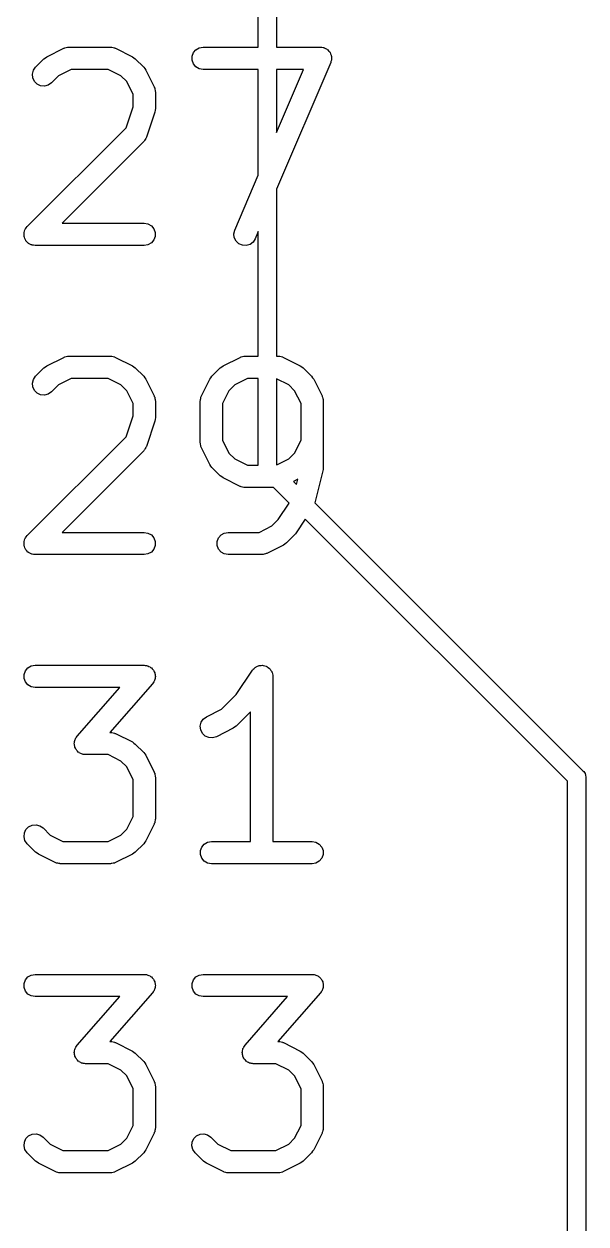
# Model space of a CAD drawing. Extents: x 98 to 199, y -139 to -72.
# Drawn here: x 194.79 to 199.4, y -97.23 to -87.37 of the extents above; entities that cross this region are included whole.
import ezdxf

# ---------------------------------------------------------------- set-up
doc = ezdxf.new("R2010")
doc.units = 0
doc.header["$MEASUREMENT"] = 0
doc.layers.add('BLACK', color=7, linetype='CONTINUOUS')

msp = doc.modelspace()

# ---------------------------------------------------------------- linework, layer by layer
at = {"layer": 'BLACK', "linetype": 'CONTINUOUS'}
for p, q in [((196.712, -87.5584), (196.712, -86.6491)), ((196.862, -86.6491), (196.862, -87.5584)), ((195.114, -87.5681), (195.119, -87.5666)), ((195.119, -87.5666), (195.123, -87.5639)), ((195.123, -87.5639), (195.134, -87.5621)), ((195.134, -87.5621), (195.144, -87.559)), ((195.144, -87.559), (195.15, -87.5593)), ((195.15, -87.5593), (195.155, -87.5584)), ((195.155, -87.5584), (195.499, -87.5584)), ((195.499, -87.5584), (195.505, -87.5593)), ((195.505, -87.5593), (195.51, -87.559)), ((195.51, -87.559), (195.52, -87.5621)), ((195.52, -87.5621), (195.531, -87.5639)), ((195.531, -87.5639), (195.535, -87.5666)), ((195.535, -87.5666), (195.54, -87.5681)), ((196.199, -87.5798), (196.227, -87.5639)), ((196.227, -87.5639), (196.258, -87.5584)), ((196.258, -87.5584), (196.712, -87.5584)), ((196.862, -87.5584), (197.223, -87.5584)), ((197.223, -87.5584), (197.233, -87.5602)), ((197.233, -87.5602), (197.244, -87.5608)), ((197.244, -87.5608), (197.249, -87.563)), ((197.249, -87.563), (197.254, -87.5639)), ((197.254, -87.5639), (197.263, -87.5692)), ((194.883, -87.7231), (194.952, -87.6541)), ((194.952, -87.6541), (194.964, -87.6457)), ((194.964, -87.6457), (194.976, -87.637)), ((194.976, -87.637), (195.114, -87.5681)), ((195.54, -87.5681), (195.678, -87.637)), ((195.678, -87.637), (195.69, -87.6457)), ((195.69, -87.6457), (195.702, -87.6541)), ((195.702, -87.6541), (195.771, -87.7231)), ((196.168, -87.634), (196.179, -87.6041)), ((196.168, -87.6657), (196.168, -87.634)), ((196.179, -87.6956), (196.168, -87.6657)), ((196.179, -87.6041), (196.199, -87.5798)), ((197.263, -87.5692), (197.273, -87.5733)), ((197.273, -87.5733), (197.277, -87.5771)), ((197.277, -87.5771), (197.282, -87.5798)), ((197.282, -87.5798), (197.289, -87.5879)), ((197.289, -87.5879), (197.296, -87.5951)), ((197.296, -87.5951), (197.299, -87.6)), ((197.299, -87.6), (197.302, -87.6041)), ((197.302, -87.6041), (197.306, -87.614)), ((197.306, -87.614), (197.311, -87.6234)), ((197.313, -87.6657), (197.309, -87.6756)), ((197.311, -87.6234), (197.311, -87.6288)), ((197.311, -87.6288), (197.313, -87.634)), ((197.313, -87.634), (197.313, -87.6445)), ((197.313, -87.6445), (197.314, -87.655)), ((197.314, -87.655), (197.313, -87.6603)), ((197.313, -87.6603), (197.313, -87.6657)), ((194.857, -87.7798), (194.865, -87.7491)), ((194.865, -87.7491), (194.883, -87.7231)), ((195.176, -87.7413), (195.071, -87.7939)), ((195.478, -87.7413), (195.176, -87.7413)), ((195.583, -87.794), (195.478, -87.7413)), ((195.771, -87.7231), (195.779, -87.7351)), ((195.779, -87.7351), (195.788, -87.7468)), ((195.788, -87.7468), (195.857, -87.8847)), ((196.199, -87.7199), (196.179, -87.6956)), ((196.227, -87.7358), (196.199, -87.7199)), ((196.258, -87.7413), (196.227, -87.7358)), ((196.712, -87.7413), (196.258, -87.7413)), ((196.712, -88.6108), (196.712, -87.7413)), ((197.307, -87.6859), (196.862, -88.725)), ((196.862, -87.7413), (196.862, -88.2608)), ((196.862, -88.2608), (197.084, -87.7413)), ((197.084, -87.7413), (196.862, -87.7413)), ((197.309, -87.6756), (197.307, -87.6859)), ((194.86, -87.8114), (194.857, -87.7798)), ((194.873, -87.8402), (194.86, -87.8114)), ((194.895, -87.8626), (194.873, -87.8402)), ((194.924, -87.8761), (194.895, -87.8626)), ((195.013, -87.8524), (194.987, -87.8706)), ((195.071, -87.7939), (195.013, -87.8524)), ((195.631, -87.8419), (195.583, -87.794)), ((195.684, -87.9472), (195.631, -87.8419)), ((194.956, -87.8788), (194.924, -87.8761)), ((194.987, -87.8706), (194.956, -87.8788)), ((195.684, -88.0487), (195.684, -87.9472)), ((195.857, -87.8847), (195.858, -87.8898)), ((195.858, -87.8898), (195.861, -87.8944)), ((195.861, -87.8944), (195.863, -87.9049)), ((195.863, -87.9049), (195.866, -87.9152)), ((195.866, -87.9152), (195.866, -87.9204)), ((195.866, -87.9204), (195.867, -87.9256)), ((195.867, -87.9256), (195.867, -88.0635)), ((195.626, -88.2209), (195.684, -88.0487)), ((195.862, -88.0924), (195.793, -88.2993)), ((195.864, -88.0779), (195.862, -88.0924)), ((195.867, -88.0635), (195.864, -88.0779)), ((194.814, -89.033), (195.626, -88.2209)), ((195.771, -88.335), (195.1, -89.0062)), ((195.774, -88.3307), (195.771, -88.335)), ((195.778, -88.3272), (195.774, -88.3307)), ((195.783, -88.3178), (195.778, -88.3272)), ((195.789, -88.309), (195.783, -88.3178)), ((195.79, -88.3039), (195.789, -88.309)), ((195.793, -88.2993), (195.79, -88.3039)), ((196.518, -89.0616), (196.712, -88.6108)), ((196.862, -88.725), (196.862, -90.0984)), ((194.8, -89.0519), (194.807, -89.0428)), ((194.807, -89.0428), (194.814, -89.033)), ((195.1, -89.0062), (195.775, -89.0062)), ((195.775, -89.0062), (195.806, -89.0117)), ((195.806, -89.0117), (195.834, -89.0276)), ((195.834, -89.0276), (195.854, -89.0519)), ((194.788, -89.0897), (194.789, -89.0858)), ((194.789, -89.1016), (194.788, -89.0897)), ((194.789, -89.0818), (194.793, -89.0705)), ((194.789, -89.0858), (194.789, -89.0818)), ((194.789, -89.1135), (194.789, -89.1016)), ((194.79, -89.1173), (194.789, -89.1135)), ((194.791, -89.1213), (194.79, -89.1173)), ((194.796, -89.1321), (194.791, -89.1213)), ((194.793, -89.0705), (194.796, -89.059)), ((194.796, -89.059), (194.798, -89.0557)), ((194.8, -89.1434), (194.796, -89.1321)), ((194.798, -89.0557), (194.8, -89.0519)), ((194.802, -89.1465), (194.8, -89.1434)), ((195.854, -89.1434), (195.834, -89.1677)), ((195.854, -89.0519), (195.865, -89.0818)), ((195.865, -89.1135), (195.854, -89.1434)), ((195.865, -89.0818), (195.865, -89.1135)), ((196.511, -89.0926), (196.518, -89.0616)), ((196.515, -89.1241), (196.511, -89.0926)), ((196.529, -89.1524), (196.515, -89.1241)), ((196.687, -89.1337), (196.669, -89.1602)), ((196.712, -89.075), (196.687, -89.1337)), ((196.712, -90.0984), (196.712, -89.075)), ((194.804, -89.1501), (194.802, -89.1465)), ((194.812, -89.1586), (194.804, -89.1501)), ((194.82, -89.1677), (194.812, -89.1586)), ((194.824, -89.1697), (194.82, -89.1677)), ((194.826, -89.1726), (194.824, -89.1697)), ((194.837, -89.1776), (194.826, -89.1726)), ((194.848, -89.1836), (194.837, -89.1776)), ((194.852, -89.1843), (194.848, -89.1836)), ((194.855, -89.186), (194.852, -89.1843)), ((194.867, -89.187), (194.855, -89.186)), ((194.879, -89.1891), (194.867, -89.187)), ((195.775, -89.1891), (194.879, -89.1891)), ((195.806, -89.1836), (195.775, -89.1891)), ((195.834, -89.1677), (195.806, -89.1836)), ((196.552, -89.1742), (196.529, -89.1524)), ((196.582, -89.1867), (196.552, -89.1742)), ((196.613, -89.1885), (196.582, -89.1867)), ((196.644, -89.1793), (196.613, -89.1885)), ((196.669, -89.1602), (196.644, -89.1793)), ((194.976, -90.177), (195.114, -90.1081)), ((195.114, -90.1081), (195.119, -90.1066)), ((195.119, -90.1066), (195.123, -90.1039)), ((195.123, -90.1039), (195.134, -90.1021)), ((195.134, -90.1021), (195.144, -90.099)), ((195.144, -90.099), (195.15, -90.0993)), ((195.15, -90.0993), (195.155, -90.0984)), ((195.155, -90.0984), (195.499, -90.0984)), ((195.499, -90.0984), (195.505, -90.0993)), ((195.505, -90.0993), (195.51, -90.099)), ((195.51, -90.099), (195.52, -90.1021)), ((195.52, -90.1021), (195.531, -90.1039)), ((195.531, -90.1039), (195.535, -90.1066)), ((195.535, -90.1066), (195.54, -90.1081)), ((195.54, -90.1081), (195.678, -90.177)), ((196.424, -90.177), (196.562, -90.1081)), ((196.562, -90.1081), (196.567, -90.1066)), ((196.567, -90.1066), (196.571, -90.1039)), ((196.571, -90.1039), (196.582, -90.1021)), ((196.582, -90.1021), (196.592, -90.099)), ((196.592, -90.099), (196.597, -90.0993)), ((196.597, -90.0993), (196.603, -90.0984)), ((196.603, -90.0984), (196.712, -90.0984)), ((196.862, -90.0984), (196.878, -90.0984)), ((196.878, -90.0984), (196.883, -90.0993)), ((196.883, -90.0993), (196.889, -90.099)), ((196.889, -90.099), (196.899, -90.1021)), ((196.899, -90.1021), (196.91, -90.1039)), ((196.91, -90.1039), (196.914, -90.1066)), ((196.914, -90.1066), (196.919, -90.1081)), ((196.919, -90.1081), (197.057, -90.177)), ((194.883, -90.2631), (194.952, -90.1941)), ((194.952, -90.1941), (194.964, -90.1857)), ((194.964, -90.1857), (194.976, -90.177)), ((195.678, -90.177), (195.69, -90.1857)), ((195.69, -90.1857), (195.702, -90.1941)), ((195.702, -90.1941), (195.771, -90.2631)), ((196.331, -90.2631), (196.4, -90.1941)), ((196.4, -90.1941), (196.412, -90.1857)), ((196.412, -90.1857), (196.424, -90.177)), ((197.057, -90.177), (197.069, -90.1857)), ((197.069, -90.1857), (197.081, -90.1941)), ((197.081, -90.1941), (197.15, -90.2631)), ((194.857, -90.3198), (194.865, -90.2891)), ((194.86, -90.3514), (194.857, -90.3198)), ((194.865, -90.2891), (194.883, -90.2631)), ((195.176, -90.2813), (195.071, -90.3339)), ((195.478, -90.2813), (195.176, -90.2813)), ((195.583, -90.334), (195.478, -90.2813)), ((195.771, -90.2631), (195.779, -90.2751)), ((195.779, -90.2751), (195.788, -90.2868)), ((195.788, -90.2868), (195.857, -90.4247)), ((196.245, -90.4247), (196.314, -90.2868)), ((196.314, -90.2868), (196.323, -90.2751)), ((196.323, -90.2751), (196.331, -90.2631)), ((196.624, -90.2813), (196.519, -90.3339)), ((196.712, -90.2813), (196.624, -90.2813)), ((196.712, -90.9947), (196.712, -90.2813)), ((196.962, -90.334), (196.862, -90.2838)), ((196.862, -90.2838), (196.862, -90.9897)), ((197.15, -90.2631), (197.158, -90.2751)), ((197.158, -90.2751), (197.167, -90.2868)), ((197.167, -90.2868), (197.236, -90.4247)), ((194.873, -90.3802), (194.86, -90.3514)), ((194.895, -90.4026), (194.873, -90.3802)), ((194.924, -90.4161), (194.895, -90.4026)), ((194.956, -90.4188), (194.924, -90.4161)), ((194.987, -90.4106), (194.956, -90.4188)), ((195.013, -90.3924), (194.987, -90.4106)), ((195.071, -90.3339), (195.013, -90.3924)), ((195.631, -90.3819), (195.583, -90.334)), ((195.684, -90.4872), (195.631, -90.3819)), ((195.857, -90.4247), (195.858, -90.4298)), ((196.243, -90.4298), (196.245, -90.4247)), ((196.471, -90.3819), (196.418, -90.4872)), ((196.519, -90.3339), (196.471, -90.3819)), ((197.01, -90.3819), (196.962, -90.334)), ((197.063, -90.4872), (197.01, -90.3819)), ((197.236, -90.4247), (197.237, -90.4298)), ((195.684, -90.5887), (195.684, -90.4872)), ((195.858, -90.4298), (195.861, -90.4344)), ((195.861, -90.4344), (195.863, -90.4449)), ((195.863, -90.4449), (195.866, -90.4552)), ((195.866, -90.4552), (195.866, -90.4604)), ((195.866, -90.4604), (195.867, -90.4656)), ((195.867, -90.4656), (195.867, -90.6035)), ((196.235, -90.4656), (196.236, -90.4604)), ((196.235, -90.8103), (196.235, -90.4656)), ((196.236, -90.4552), (196.239, -90.4449)), ((196.236, -90.4604), (196.236, -90.4552)), ((196.239, -90.4449), (196.241, -90.4344)), ((196.241, -90.4344), (196.243, -90.4298)), ((196.418, -90.4872), (196.418, -90.7888)), ((197.063, -90.7888), (197.063, -90.4872)), ((197.237, -90.4298), (197.24, -90.4344)), ((197.24, -90.4344), (197.242, -90.4449)), ((197.242, -90.4449), (197.245, -90.4552)), ((197.245, -90.4552), (197.245, -90.4604)), ((197.245, -90.4604), (197.245, -90.4656)), ((197.245, -90.4656), (197.245, -91.0172)), ((195.626, -90.7609), (195.684, -90.5887)), ((195.864, -90.6179), (195.862, -90.6324)), ((195.867, -90.6035), (195.864, -90.6179)), ((195.862, -90.6324), (195.793, -90.8393)), ((194.814, -91.573), (195.626, -90.7609)), ((196.236, -90.8155), (196.235, -90.8103)), ((196.236, -90.8208), (196.236, -90.8155)), ((196.239, -90.8311), (196.236, -90.8208)), ((196.418, -90.7888), (196.471, -90.8941)), ((197.01, -90.8941), (197.063, -90.7888)), ((195.771, -90.875), (195.1, -91.5462)), ((195.774, -90.8707), (195.771, -90.875)), ((195.778, -90.8672), (195.774, -90.8707)), ((195.783, -90.8578), (195.778, -90.8672)), ((195.789, -90.849), (195.783, -90.8578)), ((195.79, -90.8439), (195.789, -90.849)), ((195.793, -90.8393), (195.79, -90.8439)), ((196.241, -90.8416), (196.239, -90.8311)), ((196.243, -90.8462), (196.241, -90.8416)), ((196.245, -90.8512), (196.243, -90.8462)), ((196.314, -90.9891), (196.245, -90.8512)), ((196.471, -90.8941), (196.519, -90.942)), ((196.962, -90.942), (197.01, -90.8941)), ((196.323, -91.0009), (196.314, -90.9891)), ((196.331, -91.0129), (196.323, -91.0009)), ((196.4, -91.0818), (196.331, -91.0129)), ((196.519, -90.942), (196.624, -90.9947)), ((196.624, -90.9947), (196.712, -90.9947)), ((196.862, -90.9897), (196.863, -90.9914)), ((196.863, -90.9914), (196.962, -90.942)), ((197.245, -91.0172), (197.244, -91.0282)), ((196.412, -91.0902), (196.4, -91.0818)), ((196.424, -91.099), (196.412, -91.0902)), ((196.562, -91.1679), (196.424, -91.099)), ((197.037, -91.1091), (197, -91.1277)), ((197.026, -91.1537), (197.037, -91.1091)), ((197.243, -91.0393), (197.176, -91.3045)), ((197.244, -91.0282), (197.243, -91.0393)), ((196.567, -91.1694), (196.562, -91.1679)), ((196.571, -91.172), (196.567, -91.1694)), ((196.582, -91.1739), (196.571, -91.172)), ((196.592, -91.177), (196.582, -91.1739)), ((196.597, -91.1766), (196.592, -91.177)), ((196.603, -91.1776), (196.597, -91.1766)), ((196.837, -91.1776), (196.603, -91.1776)), ((196.966, -91.3064), (196.837, -91.1776)), ((197, -91.1277), (197.026, -91.1537)), ((196.876, -91.4415), (196.966, -91.3064)), ((197.176, -91.3045), (199.377, -93.5055)), ((196.719, -91.5462), (196.824, -91.4936)), ((196.824, -91.4936), (196.876, -91.4415)), ((197.098, -91.4383), (197.023, -91.5505)), ((199.252, -93.5919), (197.098, -91.4383)), ((194.789, -91.6218), (194.793, -91.6105)), ((194.793, -91.6105), (194.796, -91.599)), ((194.796, -91.599), (194.798, -91.5957)), ((194.798, -91.5957), (194.8, -91.5919)), ((194.8, -91.5919), (194.807, -91.5828)), ((194.807, -91.5828), (194.814, -91.573)), ((195.1, -91.5462), (195.775, -91.5462)), ((195.775, -91.5462), (195.806, -91.5517)), ((195.806, -91.5517), (195.834, -91.5676)), ((195.834, -91.5676), (195.854, -91.5919)), ((195.854, -91.5919), (195.865, -91.6218)), ((196.375, -91.6218), (196.385, -91.5919)), ((196.385, -91.5919), (196.406, -91.5676)), ((196.406, -91.5676), (196.433, -91.5517)), ((196.433, -91.5517), (196.465, -91.5462)), ((196.465, -91.5462), (196.719, -91.5462)), ((197.012, -91.5644), (196.943, -91.6334)), ((197.017, -91.557), (197.012, -91.5644)), ((197.023, -91.5505), (197.017, -91.557)), ((194.788, -91.6297), (194.789, -91.6258)), ((194.789, -91.6416), (194.788, -91.6297)), ((194.789, -91.6258), (194.789, -91.6218)), ((194.789, -91.6535), (194.789, -91.6416)), ((194.79, -91.6573), (194.789, -91.6535)), ((194.791, -91.6613), (194.79, -91.6573)), ((194.796, -91.6721), (194.791, -91.6613)), ((194.8, -91.6834), (194.796, -91.6721)), ((194.802, -91.6865), (194.8, -91.6834)), ((194.804, -91.6901), (194.802, -91.6865)), ((194.812, -91.6986), (194.804, -91.6901)), ((194.82, -91.7077), (194.812, -91.6986)), ((194.824, -91.7097), (194.82, -91.7077)), ((195.834, -91.7077), (195.806, -91.7236)), ((195.854, -91.6834), (195.834, -91.7077)), ((195.865, -91.6535), (195.854, -91.6834)), ((195.865, -91.6218), (195.865, -91.6535)), ((196.375, -91.6535), (196.375, -91.6218)), ((196.385, -91.6834), (196.375, -91.6535)), ((196.406, -91.7077), (196.385, -91.6834)), ((196.433, -91.7236), (196.406, -91.7077)), ((196.919, -91.6505), (196.781, -91.7194)), ((196.931, -91.6418), (196.919, -91.6505)), ((196.943, -91.6334), (196.931, -91.6418)), ((194.826, -91.7126), (194.824, -91.7097)), ((194.837, -91.7176), (194.826, -91.7126)), ((194.848, -91.7236), (194.837, -91.7176)), ((194.852, -91.7243), (194.848, -91.7236)), ((194.855, -91.726), (194.852, -91.7243)), ((194.867, -91.727), (194.855, -91.726)), ((194.879, -91.7291), (194.867, -91.727)), ((195.775, -91.7291), (194.879, -91.7291)), ((195.806, -91.7236), (195.775, -91.7291)), ((196.465, -91.7291), (196.433, -91.7236)), ((196.74, -91.7291), (196.465, -91.7291)), ((196.746, -91.7282), (196.74, -91.7291)), ((196.751, -91.7285), (196.746, -91.7282)), ((196.761, -91.7254), (196.751, -91.7285)), ((196.772, -91.7236), (196.761, -91.7254)), ((196.776, -91.7209), (196.772, -91.7236)), ((196.781, -91.7194), (196.776, -91.7209)), ((194.789, -92.714), (194.8, -92.6841)), ((194.8, -92.6841), (194.82, -92.6598)), ((194.82, -92.6598), (194.848, -92.6439)), ((194.848, -92.6439), (194.879, -92.6384)), ((194.879, -92.6384), (195.775, -92.6384)), ((195.775, -92.6384), (195.784, -92.64)), ((195.784, -92.64), (195.793, -92.6402)), ((195.793, -92.6402), (195.8, -92.6427)), ((195.8, -92.6427), (195.806, -92.6439)), ((195.806, -92.6439), (195.814, -92.6484)), ((195.814, -92.6484), (195.823, -92.6516)), ((195.823, -92.6516), (195.828, -92.6563)), ((195.828, -92.6563), (195.834, -92.6598)), ((195.834, -92.6598), (195.84, -92.6667)), ((195.84, -92.6667), (195.846, -92.6725)), ((195.846, -92.6725), (195.85, -92.6787)), ((195.85, -92.6787), (195.854, -92.6841)), ((195.854, -92.6841), (195.857, -92.6925)), ((195.857, -92.6925), (195.862, -92.7004)), ((196.531, -92.8784), (196.664, -92.6791)), ((196.664, -92.6791), (196.668, -92.6755)), ((196.668, -92.6755), (196.67, -92.6711)), ((196.67, -92.6711), (196.679, -92.6641)), ((196.679, -92.6641), (196.686, -92.6562)), ((196.686, -92.6562), (196.691, -92.6539)), ((196.691, -92.6539), (196.695, -92.6507)), ((196.695, -92.6507), (196.705, -92.6469)), ((196.705, -92.6469), (196.715, -92.6421)), ((196.715, -92.6421), (196.72, -92.6415)), ((196.72, -92.6415), (196.725, -92.6398)), ((196.725, -92.6398), (196.735, -92.6398)), ((196.735, -92.6398), (196.746, -92.6386)), ((196.746, -92.6386), (196.751, -92.6398)), ((196.751, -92.6398), (196.756, -92.6398)), ((196.756, -92.6398), (196.767, -92.6435)), ((196.767, -92.6435), (196.777, -92.6461)), ((196.777, -92.6461), (196.781, -92.6489)), ((196.781, -92.6489), (196.786, -92.6507)), ((196.786, -92.6507), (196.794, -92.6577)), ((196.794, -92.6577), (196.804, -92.6637)), ((196.804, -92.6637), (196.807, -92.6678)), ((196.807, -92.6678), (196.81, -92.6711)), ((196.81, -92.6711), (196.816, -92.6805)), ((196.816, -92.6805), (196.822, -92.6893)), ((196.822, -92.6893), (196.824, -92.6942)), ((196.824, -92.6942), (196.826, -92.6986)), ((194.789, -92.7457), (194.789, -92.714)), ((194.8, -92.7756), (194.789, -92.7457)), ((194.82, -92.7999), (194.8, -92.7756)), ((195.844, -92.7901), (195.494, -93.19)), ((195.849, -92.7824), (195.844, -92.7901)), ((195.854, -92.7756), (195.849, -92.7824)), ((195.857, -92.7689), (195.854, -92.7756)), ((195.86, -92.7629), (195.857, -92.7689)), ((195.862, -92.7541), (195.86, -92.7629)), ((195.862, -92.7004), (195.863, -92.7073)), ((195.865, -92.7457), (195.862, -92.7541)), ((195.863, -92.7073), (195.865, -92.714)), ((195.865, -92.714), (195.865, -92.7229)), ((195.865, -92.7229), (195.867, -92.7317)), ((195.867, -92.7317), (195.865, -92.7387)), ((195.865, -92.7387), (195.865, -92.7457)), ((196.826, -92.6986), (196.828, -92.7093)), ((196.828, -92.7093), (196.831, -92.7198)), ((196.831, -92.7198), (196.831, -92.7249)), ((196.831, -92.7249), (196.832, -92.7299)), ((196.832, -92.7299), (196.832, -94.0862)), ((194.848, -92.8158), (194.82, -92.7999)), ((194.879, -92.8213), (194.848, -92.8158)), ((195.574, -92.8213), (194.879, -92.8213)), ((195.224, -93.2212), (195.574, -92.8213)), ((196.41, -92.9994), (196.531, -92.8784)), ((196.243, -93.1071), (196.26, -93.0806)), ((196.26, -93.0806), (196.286, -93.0617)), ((196.286, -93.0617), (196.41, -92.9994)), ((196.649, -93.0196), (196.529, -93.1392)), ((196.649, -94.0862), (196.649, -93.0196)), ((196.235, -93.138), (196.243, -93.1071)), ((196.239, -93.1696), (196.235, -93.138)), ((196.253, -93.198), (196.239, -93.1696)), ((196.506, -93.1564), (196.368, -93.2253)), ((196.517, -93.1476), (196.506, -93.1564)), ((196.529, -93.1392), (196.517, -93.1476)), ((195.201, -93.2795), (195.203, -93.2726)), ((195.203, -93.2883), (195.201, -93.2795)), ((195.203, -93.2655), (195.206, -93.2571)), ((195.203, -93.2726), (195.203, -93.2655)), ((195.206, -93.2571), (195.207, -93.2484)), ((195.207, -93.2484), (195.211, -93.2423)), ((195.211, -93.2423), (195.213, -93.2357)), ((195.213, -93.2357), (195.219, -93.2288)), ((195.219, -93.2288), (195.224, -93.2212)), ((195.494, -93.19), (195.499, -93.19)), ((195.499, -93.19), (195.505, -93.1909)), ((195.505, -93.1909), (195.51, -93.1906)), ((195.51, -93.1906), (195.52, -93.1936)), ((195.52, -93.1936), (195.531, -93.1955)), ((195.531, -93.1955), (195.535, -93.1981)), ((195.535, -93.1981), (195.54, -93.1996)), ((195.54, -93.1996), (195.678, -93.2686)), ((195.678, -93.2686), (195.69, -93.2773)), ((195.69, -93.2773), (195.702, -93.2857)), ((195.702, -93.2857), (195.771, -93.3546)), ((196.276, -93.2198), (196.253, -93.198)), ((196.305, -93.2325), (196.276, -93.2198)), ((196.337, -93.2344), (196.305, -93.2325)), ((196.368, -93.2253), (196.337, -93.2344)), ((195.203, -93.2973), (195.203, -93.2883)), ((195.205, -93.3039), (195.203, -93.2973)), ((195.206, -93.3109), (195.205, -93.3039)), ((195.21, -93.3187), (195.206, -93.3109)), ((195.213, -93.3271), (195.21, -93.3187)), ((195.218, -93.3325), (195.213, -93.3271)), ((195.221, -93.3387), (195.218, -93.3325)), ((195.228, -93.3446), (195.221, -93.3387)), ((195.234, -93.3514), (195.228, -93.3446)), ((195.24, -93.355), (195.234, -93.3514)), ((195.245, -93.3596), (195.24, -93.355)), ((195.254, -93.3629), (195.245, -93.3596)), ((195.261, -93.3673), (195.254, -93.3629)), ((195.268, -93.3686), (195.261, -93.3673)), ((195.275, -93.3711), (195.268, -93.3686)), ((195.284, -93.3713), (195.275, -93.3711)), ((195.293, -93.3728), (195.284, -93.3713)), ((195.478, -93.3728), (195.293, -93.3728)), ((195.583, -93.4255), (195.478, -93.3728)), ((195.771, -93.3546), (195.779, -93.3666)), ((195.779, -93.3666), (195.788, -93.3784)), ((195.788, -93.3784), (195.857, -93.5163)), ((195.631, -93.4735), (195.583, -93.4255)), ((195.684, -93.5788), (195.631, -93.4735)), ((195.684, -93.8803), (195.684, -93.5788)), ((195.857, -93.5163), (195.858, -93.5213)), ((195.858, -93.5213), (195.861, -93.5259)), ((195.861, -93.5259), (195.863, -93.5364)), ((195.863, -93.5364), (195.866, -93.5467)), ((195.866, -93.5467), (195.866, -93.552)), ((195.866, -93.552), (195.867, -93.5572)), ((195.867, -93.5572), (195.867, -93.9019)), ((199.377, -93.5055), (199.385, -93.5118)), ((199.385, -93.5118), (199.39, -93.5205)), ((199.39, -93.5205), (199.396, -93.5286)), ((199.396, -93.5286), (199.397, -93.5318)), ((199.397, -93.5318), (199.398, -93.5348)), ((199.398, -93.5348), (199.4, -93.5446)), ((199.4, -93.5446), (199.403, -93.5542)), ((199.403, -93.5542), (199.402, -93.564)), ((199.402, -93.564), (199.402, -127.848)), ((199.252, -127.82), (199.252, -93.5919)), ((194.804, -93.9873), (194.826, -93.9649)), ((194.826, -93.9649), (194.855, -93.9514)), ((194.855, -93.9514), (194.887, -93.9487)), ((194.887, -93.9487), (194.918, -93.9569)), ((194.918, -93.9569), (194.944, -93.9751)), ((194.944, -93.9751), (195.002, -94.0336)), ((195.631, -93.9856), (195.684, -93.8803)), ((195.857, -93.9428), (195.788, -94.0807)), ((195.858, -93.9377), (195.857, -93.9428)), ((195.861, -93.9332), (195.858, -93.9377)), ((195.863, -93.9226), (195.861, -93.9332)), ((195.866, -93.9123), (195.863, -93.9226)), ((195.867, -93.9019), (195.866, -93.9071)), ((195.866, -93.9071), (195.866, -93.9123)), ((194.788, -94.0477), (194.791, -94.0161)), ((194.796, -94.0784), (194.788, -94.0477)), ((194.791, -94.0161), (194.804, -93.9873)), ((195.002, -94.0336), (195.107, -94.0862)), ((195.478, -94.0862), (195.583, -94.0336)), ((195.583, -94.0336), (195.631, -93.9856)), ((194.814, -94.1044), (194.796, -94.0784)), ((194.883, -94.1734), (194.814, -94.1044)), ((194.895, -94.1818), (194.883, -94.1734)), ((195.107, -94.0862), (195.478, -94.0862)), ((195.702, -94.1734), (195.69, -94.1818)), ((195.771, -94.1044), (195.702, -94.1734)), ((195.779, -94.0924), (195.771, -94.1044)), ((195.788, -94.0807), (195.779, -94.0924)), ((196.237, -94.1618), (196.248, -94.1319)), ((196.237, -94.1935), (196.237, -94.1618)), ((196.248, -94.1319), (196.268, -94.1076)), ((196.268, -94.1076), (196.295, -94.0917)), ((196.295, -94.0917), (196.327, -94.0862)), ((196.327, -94.0862), (196.649, -94.0862)), ((196.832, -94.0862), (197.154, -94.0862)), ((197.154, -94.0862), (197.185, -94.0917)), ((197.185, -94.0917), (197.213, -94.1076)), ((197.213, -94.1076), (197.233, -94.1319)), ((197.233, -94.1319), (197.244, -94.1618)), ((197.244, -94.1618), (197.244, -94.1935)), ((194.907, -94.1905), (194.895, -94.1818)), ((195.045, -94.2594), (194.907, -94.1905)), ((195.05, -94.2609), (195.045, -94.2594)), ((195.054, -94.2636), (195.05, -94.2609)), ((195.065, -94.2654), (195.054, -94.2636)), ((195.075, -94.2685), (195.065, -94.2654)), ((195.081, -94.2682), (195.075, -94.2685)), ((195.086, -94.2691), (195.081, -94.2682)), ((195.499, -94.2691), (195.086, -94.2691)), ((195.505, -94.2682), (195.499, -94.2691)), ((195.51, -94.2685), (195.505, -94.2682)), ((195.52, -94.2654), (195.51, -94.2685)), ((195.531, -94.2636), (195.52, -94.2654)), ((195.535, -94.2609), (195.531, -94.2636)), ((195.54, -94.2594), (195.535, -94.2609)), ((195.678, -94.1905), (195.54, -94.2594)), ((195.69, -94.1818), (195.678, -94.1905)), ((196.248, -94.2234), (196.237, -94.1935)), ((196.268, -94.2477), (196.248, -94.2234)), ((196.295, -94.2636), (196.268, -94.2477)), ((196.327, -94.2691), (196.295, -94.2636)), ((197.154, -94.2691), (196.327, -94.2691)), ((197.185, -94.2636), (197.154, -94.2691)), ((197.213, -94.2477), (197.185, -94.2636)), ((197.233, -94.2234), (197.213, -94.2477)), ((197.244, -94.1935), (197.233, -94.2234)), ((194.789, -95.254), (194.8, -95.2241)), ((194.789, -95.2857), (194.789, -95.254)), ((194.8, -95.2241), (194.82, -95.1998)), ((194.82, -95.1998), (194.848, -95.1839)), ((194.848, -95.1839), (194.879, -95.1784)), ((194.879, -95.1784), (195.775, -95.1784)), ((195.775, -95.1784), (195.784, -95.18)), ((195.784, -95.18), (195.793, -95.1802)), ((195.793, -95.1802), (195.8, -95.1827)), ((195.8, -95.1827), (195.806, -95.1839)), ((195.806, -95.1839), (195.814, -95.1884)), ((195.814, -95.1884), (195.823, -95.1916)), ((195.823, -95.1916), (195.828, -95.1963)), ((195.828, -95.1963), (195.834, -95.1998)), ((195.834, -95.1998), (195.84, -95.2067)), ((195.84, -95.2067), (195.846, -95.2125)), ((195.846, -95.2125), (195.85, -95.2187)), ((195.85, -95.2187), (195.854, -95.2241)), ((195.854, -95.2241), (195.857, -95.2325)), ((195.857, -95.2325), (195.862, -95.2404)), ((195.862, -95.2404), (195.863, -95.2473)), ((195.863, -95.2473), (195.865, -95.254)), ((195.865, -95.254), (195.865, -95.2629)), ((196.168, -95.254), (196.179, -95.2241)), ((196.168, -95.2857), (196.168, -95.254)), ((196.179, -95.2241), (196.199, -95.1998)), ((196.199, -95.1998), (196.227, -95.1839)), ((196.227, -95.1839), (196.258, -95.1784)), ((196.258, -95.1784), (197.154, -95.1784)), ((197.154, -95.1784), (197.163, -95.18)), ((197.163, -95.18), (197.172, -95.1802)), ((197.172, -95.1802), (197.178, -95.1827)), ((197.178, -95.1827), (197.185, -95.1839)), ((197.185, -95.1839), (197.193, -95.1884)), ((197.193, -95.1884), (197.201, -95.1916)), ((197.201, -95.1916), (197.207, -95.1963)), ((197.207, -95.1963), (197.213, -95.1998)), ((197.213, -95.1998), (197.219, -95.2067)), ((197.219, -95.2067), (197.225, -95.2125)), ((197.225, -95.2125), (197.229, -95.2187)), ((197.229, -95.2187), (197.233, -95.2241)), ((197.233, -95.2241), (197.236, -95.2325)), ((197.236, -95.2325), (197.241, -95.2404)), ((197.241, -95.2404), (197.242, -95.2473)), ((197.242, -95.2473), (197.244, -95.254)), ((197.244, -95.254), (197.244, -95.2629)), ((194.8, -95.3156), (194.789, -95.2857)), ((194.82, -95.3399), (194.8, -95.3156)), ((194.848, -95.3558), (194.82, -95.3399)), ((194.879, -95.3613), (194.848, -95.3558)), ((195.844, -95.3301), (195.494, -95.73)), ((195.849, -95.3224), (195.844, -95.3301)), ((195.854, -95.3156), (195.849, -95.3224)), ((195.857, -95.3089), (195.854, -95.3156)), ((195.86, -95.3029), (195.857, -95.3089)), ((195.862, -95.2941), (195.86, -95.3029)), ((195.865, -95.2857), (195.862, -95.2941)), ((195.865, -95.2629), (195.867, -95.2717)), ((195.867, -95.2717), (195.865, -95.2787)), ((195.865, -95.2787), (195.865, -95.2857)), ((196.179, -95.3156), (196.168, -95.2857)), ((196.199, -95.3399), (196.179, -95.3156)), ((196.227, -95.3558), (196.199, -95.3399)), ((196.258, -95.3613), (196.227, -95.3558)), ((197.223, -95.3301), (196.873, -95.73)), ((197.227, -95.3224), (197.223, -95.3301)), ((197.233, -95.3156), (197.227, -95.3224)), ((197.236, -95.3089), (197.233, -95.3156)), ((197.239, -95.3029), (197.236, -95.3089)), ((197.241, -95.2941), (197.239, -95.3029)), ((197.244, -95.2857), (197.241, -95.2941)), ((197.244, -95.2629), (197.245, -95.2717)), ((197.245, -95.2717), (197.244, -95.2787)), ((197.244, -95.2787), (197.244, -95.2857)), ((195.574, -95.3613), (194.879, -95.3613)), ((195.224, -95.7612), (195.574, -95.3613)), ((196.953, -95.3613), (196.258, -95.3613)), ((196.603, -95.7612), (196.953, -95.3613)), ((195.494, -95.73), (195.499, -95.73)), ((195.499, -95.73), (195.505, -95.7309)), ((195.505, -95.7309), (195.51, -95.7306)), ((195.51, -95.7306), (195.52, -95.7336)), ((195.52, -95.7336), (195.531, -95.7355)), ((195.531, -95.7355), (195.535, -95.7381)), ((195.535, -95.7381), (195.54, -95.7396)), ((195.54, -95.7396), (195.678, -95.8086)), ((196.873, -95.73), (196.878, -95.73)), ((196.878, -95.73), (196.883, -95.7309)), ((196.883, -95.7309), (196.889, -95.7306)), ((196.889, -95.7306), (196.899, -95.7336)), ((196.899, -95.7336), (196.91, -95.7355)), ((196.91, -95.7355), (196.914, -95.7381)), ((196.914, -95.7381), (196.919, -95.7396)), ((196.919, -95.7396), (197.057, -95.8086)), ((195.201, -95.8195), (195.203, -95.8126)), ((195.203, -95.8283), (195.201, -95.8195)), ((195.203, -95.8055), (195.206, -95.7971)), ((195.203, -95.8126), (195.203, -95.8055)), ((195.203, -95.8373), (195.203, -95.8283)), ((195.205, -95.8439), (195.203, -95.8373)), ((195.206, -95.8509), (195.205, -95.8439)), ((195.206, -95.7971), (195.207, -95.7884)), ((195.21, -95.8587), (195.206, -95.8509)), ((195.207, -95.7884), (195.211, -95.7823)), ((195.211, -95.7823), (195.213, -95.7757)), ((195.213, -95.7757), (195.219, -95.7688)), ((195.219, -95.7688), (195.224, -95.7612)), ((195.678, -95.8086), (195.69, -95.8173)), ((195.69, -95.8173), (195.702, -95.8257)), ((195.702, -95.8257), (195.771, -95.8946)), ((196.58, -95.8195), (196.581, -95.8126)), ((196.581, -95.8283), (196.58, -95.8195)), ((196.581, -95.8055), (196.584, -95.7971)), ((196.581, -95.8126), (196.581, -95.8055)), ((196.581, -95.8373), (196.581, -95.8283)), ((196.584, -95.8439), (196.581, -95.8373)), ((196.584, -95.7971), (196.586, -95.7884)), ((196.585, -95.8509), (196.584, -95.8439)), ((196.589, -95.8587), (196.585, -95.8509)), ((196.586, -95.7884), (196.59, -95.7823)), ((196.59, -95.7823), (196.592, -95.7757)), ((196.592, -95.7757), (196.598, -95.7688)), ((196.598, -95.7688), (196.603, -95.7612)), ((197.057, -95.8086), (197.069, -95.8173)), ((197.069, -95.8173), (197.081, -95.8257)), ((197.081, -95.8257), (197.15, -95.8946)), ((195.213, -95.8671), (195.21, -95.8587)), ((195.218, -95.8725), (195.213, -95.8671)), ((195.221, -95.8787), (195.218, -95.8725)), ((195.228, -95.8846), (195.221, -95.8787)), ((195.234, -95.8914), (195.228, -95.8846)), ((195.24, -95.895), (195.234, -95.8914)), ((195.245, -95.8996), (195.24, -95.895)), ((195.254, -95.9029), (195.245, -95.8996)), ((195.261, -95.9073), (195.254, -95.9029)), ((195.268, -95.9086), (195.261, -95.9073)), ((195.275, -95.9111), (195.268, -95.9086)), ((195.284, -95.9113), (195.275, -95.9111)), ((195.293, -95.9128), (195.284, -95.9113)), ((195.478, -95.9128), (195.293, -95.9128)), ((195.583, -95.9655), (195.478, -95.9128)), ((195.771, -95.8946), (195.779, -95.9066)), ((195.779, -95.9066), (195.788, -95.9184)), ((195.788, -95.9184), (195.857, -96.0563)), ((196.592, -95.8671), (196.589, -95.8587)), ((196.597, -95.8725), (196.592, -95.8671)), ((196.6, -95.8787), (196.597, -95.8725)), ((196.607, -95.8846), (196.6, -95.8787)), ((196.613, -95.8914), (196.607, -95.8846)), ((196.619, -95.895), (196.613, -95.8914)), ((196.624, -95.8996), (196.619, -95.895)), ((196.632, -95.9029), (196.624, -95.8996)), ((196.64, -95.9073), (196.632, -95.9029)), ((196.647, -95.9086), (196.64, -95.9073)), ((196.654, -95.9111), (196.647, -95.9086)), ((196.663, -95.9113), (196.654, -95.9111)), ((196.671, -95.9128), (196.663, -95.9113)), ((196.857, -95.9128), (196.671, -95.9128)), ((196.962, -95.9655), (196.857, -95.9128)), ((197.15, -95.8946), (197.158, -95.9066)), ((197.158, -95.9066), (197.167, -95.9184)), ((197.167, -95.9184), (197.236, -96.0563)), ((195.631, -96.0135), (195.583, -95.9655)), ((195.684, -96.1188), (195.631, -96.0135)), ((197.01, -96.0135), (196.962, -95.9655)), ((197.063, -96.1188), (197.01, -96.0135)), ((195.684, -96.4203), (195.684, -96.1188)), ((195.857, -96.0563), (195.858, -96.0613)), ((195.858, -96.0613), (195.861, -96.0659)), ((195.861, -96.0659), (195.863, -96.0764)), ((195.863, -96.0764), (195.866, -96.0867)), ((195.866, -96.0867), (195.866, -96.092)), ((195.866, -96.092), (195.867, -96.0972)), ((195.867, -96.0972), (195.867, -96.4419)), ((197.063, -96.4203), (197.063, -96.1188)), ((197.236, -96.0563), (197.237, -96.0613)), ((197.237, -96.0613), (197.24, -96.0659)), ((197.24, -96.0659), (197.242, -96.0764)), ((197.242, -96.0764), (197.245, -96.0867)), ((197.245, -96.0867), (197.245, -96.092)), ((197.245, -96.092), (197.245, -96.0972)), ((197.245, -96.0972), (197.245, -96.4419)), ((195.631, -96.5256), (195.684, -96.4203)), ((195.867, -96.4419), (195.866, -96.4471)), ((197.01, -96.5256), (197.063, -96.4203)), ((197.245, -96.4419), (197.245, -96.4471)), ((194.791, -96.5561), (194.804, -96.5273)), ((194.804, -96.5273), (194.826, -96.5049)), ((194.826, -96.5049), (194.855, -96.4914)), ((194.855, -96.4914), (194.887, -96.4887)), ((194.887, -96.4887), (194.918, -96.4969)), ((194.918, -96.4969), (194.944, -96.5151)), ((194.944, -96.5151), (195.002, -96.5736)), ((195.583, -96.5736), (195.631, -96.5256)), ((195.857, -96.4828), (195.788, -96.6207)), ((195.858, -96.4777), (195.857, -96.4828)), ((195.861, -96.4732), (195.858, -96.4777)), ((195.863, -96.4626), (195.861, -96.4732)), ((195.866, -96.4523), (195.863, -96.4626)), ((195.866, -96.4471), (195.866, -96.4523)), ((196.169, -96.5561), (196.183, -96.5273)), ((196.183, -96.5273), (196.205, -96.5049)), ((196.205, -96.5049), (196.234, -96.4914)), ((196.234, -96.4914), (196.266, -96.4887)), ((196.266, -96.4887), (196.296, -96.4969)), ((196.296, -96.4969), (196.322, -96.5151)), ((196.322, -96.5151), (196.381, -96.5736)), ((196.962, -96.5736), (197.01, -96.5256)), ((197.236, -96.4828), (197.167, -96.6207)), ((197.237, -96.4777), (197.236, -96.4828)), ((197.24, -96.4732), (197.237, -96.4777)), ((197.242, -96.4626), (197.24, -96.4732)), ((197.245, -96.4523), (197.242, -96.4626)), ((197.245, -96.4471), (197.245, -96.4523)), ((194.788, -96.5877), (194.791, -96.5561)), ((194.796, -96.6184), (194.788, -96.5877)), ((194.814, -96.6444), (194.796, -96.6184)), ((195.002, -96.5736), (195.107, -96.6262)), ((195.107, -96.6262), (195.478, -96.6262)), ((195.478, -96.6262), (195.583, -96.5736)), ((195.779, -96.6324), (195.771, -96.6444)), ((195.788, -96.6207), (195.779, -96.6324)), ((196.167, -96.5877), (196.169, -96.5561)), ((196.175, -96.6184), (196.167, -96.5877)), ((196.193, -96.6444), (196.175, -96.6184)), ((196.381, -96.5736), (196.486, -96.6262)), ((196.486, -96.6262), (196.857, -96.6262)), ((196.857, -96.6262), (196.962, -96.5736)), ((197.158, -96.6324), (197.15, -96.6444)), ((197.167, -96.6207), (197.158, -96.6324)), ((194.883, -96.7134), (194.814, -96.6444)), ((194.895, -96.7218), (194.883, -96.7134)), ((194.907, -96.7305), (194.895, -96.7218)), ((195.045, -96.7994), (194.907, -96.7305)), ((195.678, -96.7305), (195.54, -96.7994)), ((195.69, -96.7218), (195.678, -96.7305)), ((195.702, -96.7134), (195.69, -96.7218)), ((195.771, -96.6444), (195.702, -96.7134)), ((196.262, -96.7134), (196.193, -96.6444)), ((196.274, -96.7218), (196.262, -96.7134)), ((196.286, -96.7305), (196.274, -96.7218)), ((196.424, -96.7994), (196.286, -96.7305)), ((197.057, -96.7305), (196.919, -96.7994)), ((197.069, -96.7218), (197.057, -96.7305)), ((197.081, -96.7134), (197.069, -96.7218)), ((197.15, -96.6444), (197.081, -96.7134)), ((195.05, -96.8009), (195.045, -96.7994)), ((195.054, -96.8036), (195.05, -96.8009)), ((195.065, -96.8054), (195.054, -96.8036)), ((195.075, -96.8085), (195.065, -96.8054)), ((195.081, -96.8082), (195.075, -96.8085)), ((195.086, -96.8091), (195.081, -96.8082)), ((195.499, -96.8091), (195.086, -96.8091)), ((195.505, -96.8082), (195.499, -96.8091)), ((195.51, -96.8085), (195.505, -96.8082)), ((195.52, -96.8054), (195.51, -96.8085)), ((195.531, -96.8036), (195.52, -96.8054)), ((195.535, -96.8009), (195.531, -96.8036)), ((195.54, -96.7994), (195.535, -96.8009)), ((196.429, -96.8009), (196.424, -96.7994)), ((196.433, -96.8036), (196.429, -96.8009)), ((196.444, -96.8054), (196.433, -96.8036)), ((196.454, -96.8085), (196.444, -96.8054)), ((196.459, -96.8082), (196.454, -96.8085)), ((196.465, -96.8091), (196.459, -96.8082)), ((196.878, -96.8091), (196.465, -96.8091)), ((196.883, -96.8082), (196.878, -96.8091)), ((196.889, -96.8085), (196.883, -96.8082)), ((196.899, -96.8054), (196.889, -96.8085)), ((196.91, -96.8036), (196.899, -96.8054)), ((196.914, -96.8009), (196.91, -96.8036)), ((196.919, -96.7994), (196.914, -96.8009))]:
    msp.add_line(p, q, dxfattribs=at)

doc.saveas('drawing.dxf')
